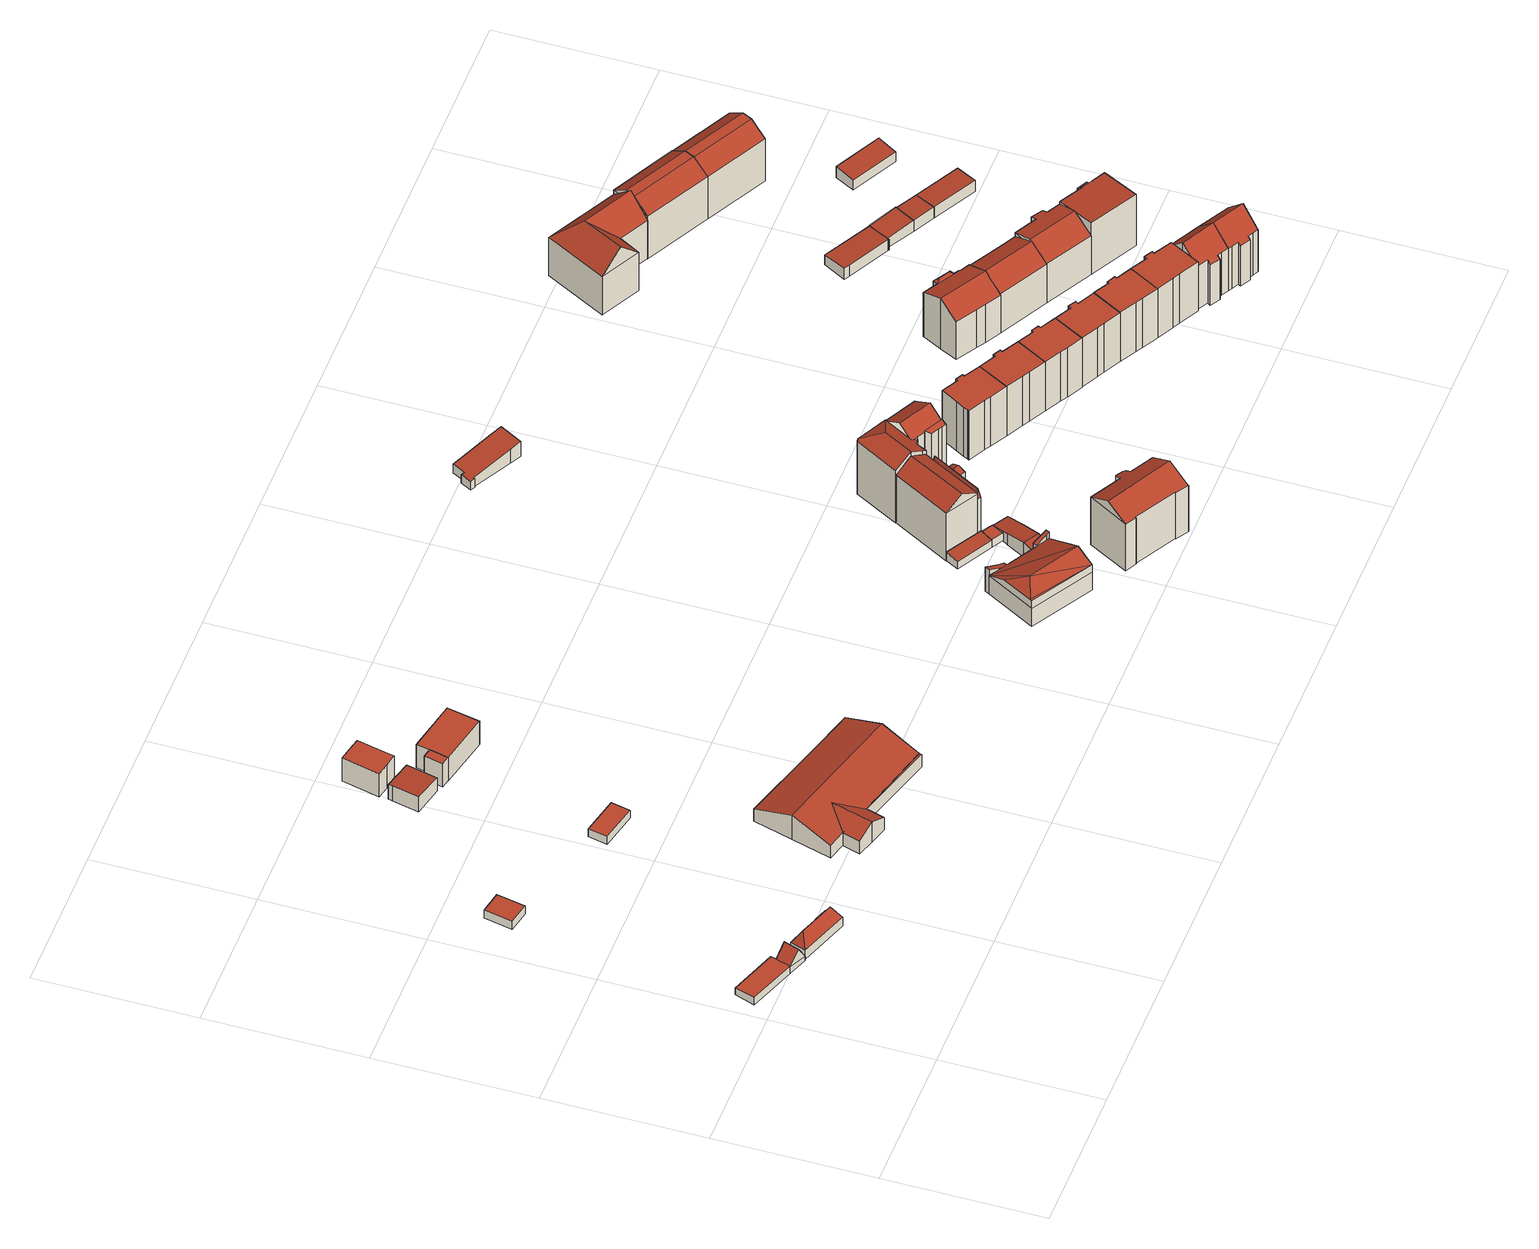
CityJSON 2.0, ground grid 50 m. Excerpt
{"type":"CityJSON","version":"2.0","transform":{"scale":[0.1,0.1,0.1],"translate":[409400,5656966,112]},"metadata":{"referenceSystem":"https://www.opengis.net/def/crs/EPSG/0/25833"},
"CityObjects":{
"building1":{"type":"Building","attributes":{"Gemeindeschluessel":14612000,"Geometrietyp2DReferenz":"3000","function":"31001_2000","roofType":"9999"},"children":["building1-1","building1-2"]},
"building1-1":{"type":"BuildingPart","attributes":{"Dachtyp_tdc":"tdcGableRoof","Dachneigung":59.76,"QualitaetDacherkennung":9,"Geometrietyp2DReferenz":"3000","measuredHeight":6.47,"roofType":"3100"},"parents":["building1"],"geometry":[{"type":"MultiSurface","lod":"2","boundaries":[[[0,1,2,3]],[[1,4,5,2]],[[6,0,3,7]],[[4,1,8]],[[0,6,9]],[[1,0,9,8]],[[6,4,8,9]],[[3,2,5,7]]],"semantics":{"surfaces":[{"type":"WallSurface"},{"type":"RoofSurface"},{"type":"GroundSurface"}],"values":[0,0,0,0,0,1,1,2]}}]},
"building1-2":{"type":"BuildingPart","attributes":{"Dachtyp_tdc":"tdcPolyFlatRoof","Dachneigung":2.98,"QualitaetDacherkennung":71,"Geometrietyp2DReferenz":"3000","measuredHeight":2.86,"roofType":"2100"},"parents":["building1"],"geometry":[{"type":"MultiSurface","lod":"2","boundaries":[[[10,11,12,13]],[[11,14,15,12]],[[14,6,7,15]],[[16,10,13,5,4]],[[16,6,14,11,10]],[[13,12,15,7,5]]],"semantics":{"surfaces":[{"type":"WallSurface"},{"type":"RoofSurface"},{"type":"GroundSurface"}],"values":[0,0,0,0,1,2]}}]},
"building2":{"type":"Building","attributes":{"Gemeindeschluessel":14612000,"Geometrietyp2DReferenz":"3000","function":"31001_2000","roofType":"9999"},"children":["building2-1","building2-2"]},
"building2-1":{"type":"BuildingPart","attributes":{"Dachtyp_tdc":"tdcFreeFormRoof","Dachneigung":60.16,"QualitaetDacherkennung":5,"Geometrietyp2DReferenz":"3000","measuredHeight":7.82,"roofType":"5000"},"parents":["building2"],"geometry":[{"type":"MultiSurface","lod":"2","boundaries":[[[17,18,19,20,21]],[[18,22,23,19]],[[22,24,25,23]],[[26,27,22,18]],[[26,18,17]],[[27,26,17,24]],[[27,24,22]],[[25,28,20,19,23]]],"semantics":{"surfaces":[{"type":"WallSurface"},{"type":"RoofSurface"},{"type":"GroundSurface"}],"values":[0,0,0,1,1,1,1,2]}}]},
"building2-2":{"type":"BuildingPart","attributes":{"Dachtyp_tdc":"tdcPolyFlatRoof","Dachneigung":21.59,"QualitaetDacherkennung":34,"Geometrietyp2DReferenz":"3000","measuredHeight":2.37,"roofType":"2100"},"parents":["building2"],"geometry":[{"type":"MultiSurface","lod":"2","boundaries":[[[29,30,31,28]],[[30,32,33,31]],[[32,21,20,33]],[[21,32,30,29]],[[28,31,33,20]]],"semantics":{"surfaces":[{"type":"WallSurface"},{"type":"RoofSurface"},{"type":"GroundSurface"}],"values":[0,0,0,1,2]}}]},
"building3":{"type":"Building","attributes":{"Dachtyp_tdc":"tdcPolyFlatRoof","Gemeindeschluessel":14612000,"Dachneigung":0,"QualitaetDacherkennung":89,"Geometrietyp2DReferenz":"3000","measuredHeight":3.02,"function":"31001_2000","roofType":"1000"},"geometry":[{"type":"Solid","lod":"2","boundaries":[[[[34,35,36,37]],[[35,38,39,36]],[[38,40,41,39]],[[40,34,37,41]],[[40,38,35,34]],[[37,36,39,41]]]],"semantics":{"surfaces":[{"type":"WallSurface"},{"type":"RoofSurface"},{"type":"GroundSurface"}],"values":[[0,0,0,0,1,2]]}}]},
"building4":{"type":"Building","attributes":{"Dachtyp_tdc":"tdcPolyFlatRoof","Gemeindeschluessel":14612000,"Dachneigung":0,"QualitaetDacherkennung":83,"Geometrietyp2DReferenz":"3000","measuredHeight":2.97,"function":"31001_2000","roofType":"1000"},"geometry":[{"type":"Solid","lod":"2","boundaries":[[[[42,43,44,45]],[[43,46,47,44]],[[46,48,49,47]],[[48,42,45,49]],[[48,46,43,42]],[[45,44,47,49]]]],"semantics":{"surfaces":[{"type":"WallSurface"},{"type":"RoofSurface"},{"type":"GroundSurface"}],"values":[[0,0,0,0,1,2]]}}]},
"building5":{"type":"Building","attributes":{"Dachtyp_tdc":"tdcPolyFlatRoof","Gemeindeschluessel":14612000,"Dachneigung":3.21,"QualitaetDacherkennung":75,"Geometrietyp2DReferenz":"3000","measuredHeight":5.74,"function":"31001_2000","roofType":"2100"},"geometry":[{"type":"Solid","lod":"2","boundaries":[[[[50,51,52,53]],[[51,54,55,52]],[[54,56,57,55]],[[56,58,59,57]],[[58,50,53,59]],[[58,56,54,51,50]],[[53,52,55,57,59]]]],"semantics":{"surfaces":[{"type":"WallSurface"},{"type":"RoofSurface"},{"type":"GroundSurface"}],"values":[[0,0,0,0,0,1,2]]}}]},
"building6":{"type":"Building","attributes":{"Gemeindeschluessel":14612000,"Dachneigung":70.34,"Dachorientierung":105.66,"MittlereTraufHoehe":119.98,"QualitaetDacherkennung":90,"ObjektHoehe":9.41,"BodenHoehe":114.01,"Geometrietyp2DReferenz":"3000","AbsoluteHoehe":123.41,"Dachflaeche":1209.9,"measuredHeight":9.41,"function":"31001_2000","roofType":"3100","storeysAboveGround":3},"children":["building6-1","building6-2"],"geometry":[{"type":"MultiSurface","lod":"2","boundaries":[[[60,61,62,63]],[[61,64,65,62]],[[64,66,67,65]],[[66,68,69,67]],[[68,70,71,69]],[[70,72,73,71]],[[72,74,75,73]],[[72,70,68,66,64]],[[64,61,60,76,74,72]],[[63,62,65,67,69,71,73,75,77]],[[74,76,77,75]],[[63,77,76,60]]],"semantics":{"surfaces":[{"type":"WallSurface"},{"type":"RoofSurface"},{"type":"GroundSurface"},{"type":"ClosureSurface","isClosure":"1","QuelleClosure":"LoD2WallSurface"}],"values":[0,0,0,0,0,0,0,1,1,2,3,3]}}]},
"building6-1":{"type":"BuildingPart","attributes":{"Dachneigung":90,"Dachorientierung":0,"MittlereTraufHoehe":118.84,"QualitaetDacherkennung":100,"BodenHoehe":114.01,"ObjektTeilHoehe":4.83,"Geometrietyp2DReferenz":"3000","AbsoluteHoehe":118.84,"Dachflaeche":14.72,"measuredHeight":4.83,"roofType":"1000","storeysAboveGround":2},"parents":["building6"],"geometry":[{"type":"MultiSurface","lod":"2","boundaries":[[[74,78,79,75]],[[78,80,81,79]],[[78,74,76,80]],[[81,77,75,79]],[[80,76,77,81]],[[76,74,75,77]]],"semantics":{"surfaces":[{"type":"WallSurface"},{"type":"RoofSurface"},{"type":"GroundSurface"},{"type":"ClosureSurface","isClosure":"1","QuelleClosure":"LoD2WallSurface"}],"values":[0,0,1,2,3,3]}}]},
"building6-2":{"type":"BuildingPart","attributes":{"Dachneigung":64.09,"Dachorientierung":-163.76,"MittlereTraufHoehe":119.32,"QualitaetDacherkennung":100,"BodenHoehe":114.01,"ObjektTeilHoehe":7.69,"Geometrietyp2DReferenz":"3000","AbsoluteHoehe":121.7,"Dachflaeche":180.73,"measuredHeight":7.69,"roofType":"5000","storeysAboveGround":3},"parents":["building6"],"geometry":[{"type":"MultiSurface","lod":"2","boundaries":[[[82,83,84,85]],[[83,86,87,84]],[[86,60,63,87]],[[80,82,85,81]],[[82,80,76,88,83]],[[88,76,60]],[[88,60,86,83]],[[85,84,87,63,77,81]],[[60,76,77,63]],[[76,80,81,77]]],"semantics":{"surfaces":[{"type":"WallSurface"},{"type":"RoofSurface"},{"type":"GroundSurface"},{"type":"ClosureSurface","isClosure":"1","QuelleClosure":"LoD2WallSurface"}],"values":[0,0,0,0,1,1,1,2,3,3]}}]},
"building7":{"type":"Building","attributes":{"Gemeindeschluessel":14612000,"Dachorientierung":0,"MittlereTraufHoehe":121.58,"ObjektHoehe":9,"BodenHoehe":112.58,"Geometrietyp2DReferenz":"3000","BezugspunktDach":"2000","AbsoluteHoehe":121.58,"Dachflaeche":101.03,"measuredHeight":9,"function":"31001_2000","storeysAboveGround":3},"geometry":[{"type":"MultiSurface","lod":"2","boundaries":[[[89,90,91,92,93,94,95]],[[95,94,96,97]],[[94,93,98,96]],[[93,92,99,98]],[[92,91,100,99]],[[91,90,101,100]],[[90,89,102,101]],[[89,95,97,102]],[[97,96,98,99,100,101,102]]],"semantics":{"surfaces":[{"type":"RoofSurface"},{"type":"WallSurface"},{"type":"GroundSurface"}],"values":[0,1,1,1,1,1,1,1,2]}}]},
"building8":{"type":"Building","attributes":{"Gemeindeschluessel":14612000,"Dachneigung":90,"Dachorientierung":0,"MittlereTraufHoehe":121.18,"QualitaetDacherkennung":69,"ObjektHoehe":9,"BodenHoehe":112.18,"Geometrietyp2DReferenz":"3000","AbsoluteHoehe":121.18,"Dachflaeche":18.02,"measuredHeight":9,"function":"31001_2000","roofType":"1000","storeysAboveGround":3},"geometry":[{"type":"MultiSurface","lod":"2","boundaries":[[[103,104,105,106]],[[104,107,108,105]],[[107,109,110,108]],[[109,103,106,110]],[[109,107,104,103]],[[106,105,108,110]]],"semantics":{"surfaces":[{"type":"WallSurface"},{"type":"RoofSurface"},{"type":"GroundSurface"}],"values":[0,0,0,0,1,2]}}]},
"building9":{"type":"Building","attributes":{"Gemeindeschluessel":14612000,"Dachneigung":90,"Dachorientierung":0,"MittlereTraufHoehe":121.03,"QualitaetDacherkennung":46,"ObjektHoehe":9,"BodenHoehe":112.03,"Geometrietyp2DReferenz":"3000","AbsoluteHoehe":121.03,"Dachflaeche":177.67,"measuredHeight":9,"function":"31001_2000","roofType":"1000","storeysAboveGround":3},"geometry":[{"type":"MultiSurface","lod":"2","boundaries":[[[111,112,113,114]],[[112,115,116,113]],[[115,117,118,116]],[[117,119,120,118]],[[119,111,114,120]],[[119,117,115,112,111]],[[114,113,116,118,120]]],"semantics":{"surfaces":[{"type":"WallSurface"},{"type":"RoofSurface"},{"type":"GroundSurface"}],"values":[0,0,0,0,0,1,2]}}]},
"building10":{"type":"Building","attributes":{"Gemeindeschluessel":14612000,"Geometrietyp2DReferenz":"3000","function":"31001_9998","roofType":"9999"},"children":["building10-1","building10-2","building10-3"]},
"building10-1":{"type":"BuildingPart","attributes":{"Dachtyp_tdc":"tdcGableAndHippedGRoof","Dachneigung":25.23,"QualitaetDacherkennung":88,"Geometrietyp2DReferenz":"3000","measuredHeight":12.62,"roofType":"9999"},"parents":["building10"],"geometry":[{"type":"MultiSurface","lod":"2","boundaries":[[[121,122,123]],[[124,125,122,121]],[[126,127,128,129]],[[130,131,127,126]],[[132,133,134,135,136,137,138]],[[129,139,133,132]],[[124,121,135,134,140]],[[121,123,136,135]],[[130,126,138,137]],[[126,129,132,138]],[[127,141,128]],[[142,141,143]],[[127,131,143]],[[141,127,143]],[[131,130,123,122,125,144,145]],[[131,145,143]],[[143,145,142]],[[129,128,141,142,145,139]]],"semantics":{"surfaces":[{"type":"WallSurface"},{"type":"GroundSurface"},{"type":"RoofSurface"}],"values":[0,0,0,0,1,0,0,0,0,0,2,2,2,2,2,2,2,0]}}]},
"building10-2":{"type":"BuildingPart","attributes":{"Dachtyp_tdc":"tdcPolyFlatRoof","Dachneigung":23.05,"QualitaetDacherkennung":51,"Geometrietyp2DReferenz":"3000","measuredHeight":9.19,"roofType":"2100"},"parents":["building10"],"geometry":[{"type":"MultiSurface","lod":"2","boundaries":[[[146,147,148,133,139,145]],[[147,149,150,148]],[[149,151,152,150]],[[151,140,134,152]],[[151,149,147,146,144,153,140]],[[134,133,148,150,152]]],"semantics":{"surfaces":[{"type":"WallSurface"},{"type":"RoofSurface"},{"type":"GroundSurface"}],"values":[0,0,0,0,1,2]}}]},
"building10-3":{"type":"BuildingPart","attributes":{"Dachtyp_tdc":"tdcPolyFlatRoof","Dachneigung":22.44,"QualitaetDacherkennung":63,"Geometrietyp2DReferenz":"3000","measuredHeight":9.3,"roofType":"2100"},"parents":["building10"],"geometry":[{"type":"MultiSurface","lod":"2","boundaries":[[[154,155,130,137,156]],[[157,158,159,136,123]],[[158,160,161,159]],[[160,154,156,161]],[[160,158,157,155,154]],[[156,137,136,159,161]]],"semantics":{"surfaces":[{"type":"WallSurface"},{"type":"RoofSurface"},{"type":"GroundSurface"}],"values":[0,0,0,0,1,2]}}]},
"building11":{"type":"Building","attributes":{"Dachtyp_tdc":"tdcPolyFlatRoof","Gemeindeschluessel":14612000,"Dachneigung":6.58,"QualitaetDacherkennung":58,"Geometrietyp2DReferenz":"3000","measuredHeight":3.23,"function":"31001_9998","roofType":"2100"},"geometry":[{"type":"Solid","lod":"2","boundaries":[[[[162,163,164,165]],[[163,166,167,164]],[[166,168,169,167]],[[168,170,171,169]],[[170,162,165,171]],[[170,168,166,163,162]],[[165,164,167,169,171]]]],"semantics":{"surfaces":[{"type":"WallSurface"},{"type":"RoofSurface"},{"type":"GroundSurface"}],"values":[[0,0,0,0,0,1,2]]}}]},
"building12":{"type":"Building","attributes":{"Dachtyp_tdc":"tdcGableRoof","Gemeindeschluessel":14612000,"Dachneigung":12.24,"QualitaetDacherkennung":36,"Geometrietyp2DReferenz":"3000","measuredHeight":5.66,"function":"31001_9998","roofType":"3100"},"geometry":[{"type":"Solid","lod":"2","boundaries":[[[[172,173,174,159]],[[173,175,176,174]],[[175,177,178,176]],[[177,179,180,178]],[[179,181,182,180]],[[181,183,184,182]],[[183,185,186,184]],[[185,187,188,186]],[[187,189,190,188]],[[189,191,156,190]],[[191,192,161,156]],[[192,172,159,161]],[[189,187,185,183,181,179,177]],[[177,175,173,172,192,191,189]],[[159,174,176,178,180,182,184,186,188,190,156,161]]]],"semantics":{"surfaces":[{"type":"WallSurface"},{"type":"RoofSurface"},{"type":"GroundSurface"}],"values":[[0,0,0,0,0,0,0,0,0,0,0,0,1,1,2]]}}]},
"building13":{"type":"Building","attributes":{"Dachtyp_tdc":"tdcPolyFlatRoof","Gemeindeschluessel":14612000,"Dachneigung":0,"QualitaetDacherkennung":76,"Geometrietyp2DReferenz":"3000","measuredHeight":2.95,"function":"31001_9998","roofType":"1000"},"geometry":[{"type":"Solid","lod":"2","boundaries":[[[[193,194,169,171]],[[194,195,196,169]],[[195,197,198,196]],[[197,199,200,198]],[[199,201,202,200]],[[201,193,171,202]],[[201,199,197,195,194,193]],[[171,169,196,198,200,202]]]],"semantics":{"surfaces":[{"type":"WallSurface"},{"type":"RoofSurface"},{"type":"GroundSurface"}],"values":[[0,0,0,0,0,0,1,2]]}}]},
"building14":{"type":"Building","attributes":{"Dachtyp_tdc":"tdcFreeFormRoof","Gemeindeschluessel":14612000,"Dachneigung":27.64,"QualitaetDacherkennung":77,"Geometrietyp2DReferenz":"3000","measuredHeight":22.13,"function":"31001_9998","roofType":"5000"},"geometry":[{"type":"Solid","lod":"2","boundaries":[[[[203,204,205,206]],[[204,207,208,205]],[[207,209,210,208]],[[209,211,212,210]],[[211,213,214,212]],[[213,215,216,214]],[[215,217,218,216]],[[217,219,220,218]],[[219,221,222,220]],[[221,223,224,222]],[[223,225,226,224]],[[225,227,228,226]],[[227,229,230,228]],[[229,231,232,230]],[[231,233,234,232]],[[233,235,236,234]],[[235,203,206,236]],[[203,235,233,231,229,227,225,237,238,209,207,204]],[[213,211,238,237,223,221,219,217,215]],[[225,223,237]],[[211,209,238]],[[206,205,208,210,212,214,216,218,220,222,224,226,228,230,232,234,236]]]],"semantics":{"surfaces":[{"type":"WallSurface"},{"type":"RoofSurface"},{"type":"GroundSurface"}],"values":[[0,0,0,0,0,0,0,0,0,0,0,0,0,0,0,0,0,1,1,0,0,2]]}}]},
"building15":{"type":"Building","attributes":{"Gemeindeschluessel":14612000,"Geometrietyp2DReferenz":"3000","function":"31001_9998","roofType":"9999"},"children":["building15-1","building15-2","building15-3"]},
"building15-1":{"type":"BuildingPart","attributes":{"Dachtyp_tdc":"tdcGableRoof","Dachneigung":33.42,"QualitaetDacherkennung":73,"Geometrietyp2DReferenz":"3000","measuredHeight":22.32,"roofType":"3100"},"parents":["building15"],"geometry":[{"type":"MultiSurface","lod":"2","boundaries":[[[239,240,241,242]],[[240,243,244,241]],[[243,245,246,247,244]],[[248,249,250,251,252]],[[249,239,242,250]],[[249,253,254,239]],[[255,256,257,254,253,258]],[[245,255,258,248]],[[248,258,253,249]],[[240,257,256,243]],[[239,254,257,240]],[[243,256,255,245]],[[242,241,244,247,251,250]]],"semantics":{"surfaces":[{"type":"WallSurface"},{"type":"RoofSurface"},{"type":"GroundSurface"}],"values":[0,0,0,0,0,1,1,0,0,0,0,0,2]}}]},
"building15-2":{"type":"BuildingPart","attributes":{"Dachtyp_tdc":"tdcFreeFormRoof","Dachneigung":80.19,"QualitaetDacherkennung":39,"Geometrietyp2DReferenz":"3000","measuredHeight":20.21,"roofType":"5000"},"parents":["building15"],"geometry":[{"type":"MultiSurface","lod":"2","boundaries":[[[259,260,261,262]],[[260,263,264,261]],[[263,265,266,264]],[[267,268,269,270]],[[268,271,272,269]],[[271,273,274,272]],[[273,252,251,274]],[[246,275,276,247]],[[275,259,262,276]],[[252,273,277]],[[273,271,268,267,278,279,265,263,260,259,275,280,277]],[[275,246,280]],[[246,252,277,280]],[[262,261,264,266,281,270,269,272,274,251,247,276]]],"semantics":{"surfaces":[{"type":"WallSurface"},{"type":"RoofSurface"},{"type":"GroundSurface"}],"values":[0,0,0,0,0,0,0,0,0,1,1,1,1,2]}}]},
"building15-3":{"type":"BuildingPart","attributes":{"Dachtyp_tdc":"tdcGableRoof","Dachneigung":14.08,"QualitaetDacherkennung":47,"Geometrietyp2DReferenz":"3000","measuredHeight":19.8,"roofType":"3100"},"parents":["building15"],"geometry":[{"type":"MultiSurface","lod":"2","boundaries":[[[282,283,284,266,265]],[[283,285,286,284]],[[285,287,288,286]],[[287,289,290,288]],[[289,291,267,270,290]],[[285,283,282,292]],[[292,291,289,287,285]],[[270,281,266,284,286,288,290]]],"semantics":{"surfaces":[{"type":"WallSurface"},{"type":"RoofSurface"},{"type":"GroundSurface"}],"values":[0,0,0,0,0,1,1,2]}}]},
"building16":{"type":"Building","attributes":{"Gemeindeschluessel":14612000,"Geometrietyp2DReferenz":"3000","function":"31001_9998","roofType":"9999"},"children":["building16-1","building16-2","building16-3"]},
"building16-1":{"type":"BuildingPart","attributes":{"Dachtyp_tdc":"tdcFreeFormRoof","Dachneigung":30.39,"QualitaetDacherkennung":58,"Geometrietyp2DReferenz":"3000","measuredHeight":23.84,"roofType":"5000"},"parents":["building16"],"geometry":[{"type":"MultiSurface","lod":"2","boundaries":[[[293,294,295,296]],[[294,297,298,295]],[[297,299,300,298]],[[299,301,302,300]],[[301,303,304,302]],[[303,305,306,304]],[[305,307,308,306]],[[307,309,310,308]],[[309,311,310]],[[312,293,296,313]],[[309,307,305,314]],[[305,303,301,299,314]],[[299,297,294,293,312,315,316,317,318,319,309,314]],[[296,295,298,300,302,304,306,308,310,320,321,313]]],"semantics":{"surfaces":[{"type":"WallSurface"},{"type":"RoofSurface"},{"type":"GroundSurface"}],"values":[0,0,0,0,0,0,0,0,0,0,1,1,1,2]}}]},
"building16-2":{"type":"BuildingPart","attributes":{"Dachtyp_tdc":"tdcGableRoof","Dachneigung":30.62,"QualitaetDacherkennung":62,"Geometrietyp2DReferenz":"3000","measuredHeight":23.89,"roofType":"3100"},"parents":["building16"],"geometry":[{"type":"MultiSurface","lod":"2","boundaries":[[[322,323,312,313,324]],[[311,325,326,310]],[[325,327,328,326]],[[327,329,330,328]],[[329,331,332,330]],[[333,322,324,334]],[[329,327,325,311,319,335]],[[335,317,336,315,323,322,333,331,329]],[[324,313,321,320,310,326,328,330,332,334]]],"semantics":{"surfaces":[{"type":"WallSurface"},{"type":"RoofSurface"},{"type":"GroundSurface"}],"values":[0,0,0,0,0,0,1,1,2]}}]},
"building16-3":{"type":"BuildingPart","attributes":{"Dachtyp_tdc":"tdcPolyFlatRoof","Dachneigung":34.02,"QualitaetDacherkennung":30,"Geometrietyp2DReferenz":"3000","measuredHeight":21.05,"roofType":"2100"},"parents":["building16"],"geometry":[{"type":"MultiSurface","lod":"2","boundaries":[[[337,338,339,340]],[[338,341,342,339]],[[341,343,344,342]],[[343,345,333,334,344]],[[346,337,340,332,331]],[[346,345,343,341,338,337]],[[340,339,342,344,334,332]]],"semantics":{"surfaces":[{"type":"WallSurface"},{"type":"RoofSurface"},{"type":"GroundSurface"}],"values":[0,0,0,0,0,1,2]}}]},
"building17":{"type":"Building","attributes":{"Dachtyp_tdc":"tdcPolyFlatRoof","Gemeindeschluessel":14612000,"Dachneigung":7.69,"QualitaetDacherkennung":71,"Geometrietyp2DReferenz":"3000","measuredHeight":5.89,"function":"31001_2000","roofType":"2100"},"geometry":[{"type":"Solid","lod":"2","boundaries":[[[[347,348,349,350]],[[348,351,352,349]],[[351,353,354,352]],[[353,355,356,354]],[[355,357,358,356]],[[357,359,360,358]],[[359,361,362,360]],[[361,363,364,362]],[[363,365,366,364]],[[365,347,350,366]],[[365,363,361,359,357,355,353,351,348,347]],[[350,349,352,354,356,358,360,362,364,366]]]],"semantics":{"surfaces":[{"type":"WallSurface"},{"type":"RoofSurface"},{"type":"GroundSurface"}],"values":[[0,0,0,0,0,0,0,0,0,0,1,2]]}}]},
"building18":{"type":"Building","attributes":{"Dachtyp_tdc":"tdcPolyFlatRoof","Gemeindeschluessel":14612000,"Dachneigung":0,"QualitaetDacherkennung":69,"Geometrietyp2DReferenz":"3000","measuredHeight":19.14,"function":"31001_9998","roofType":"1000"},"geometry":[{"type":"Solid","lod":"2","boundaries":[[[[367,368,369,370]],[[368,371,372,369]],[[371,373,374,372]],[[373,375,376,374]],[[375,377,378,376]],[[377,379,380,378]],[[379,381,382,380]],[[381,383,384,382]],[[383,385,386,384]],[[385,387,388,386]],[[387,389,390,388]],[[389,391,392,390]],[[391,393,394,392]],[[393,367,370,394]],[[393,391,389,387,385,383,381,379,377,375,373,371,368,367]],[[370,369,372,374,376,378,380,382,384,386,388,390,392,394]]]],"semantics":{"surfaces":[{"type":"WallSurface"},{"type":"RoofSurface"},{"type":"GroundSurface"}],"values":[[0,0,0,0,0,0,0,0,0,0,0,0,0,0,1,2]]}}]},
"building19":{"type":"Building","attributes":{"Dachtyp_tdc":"tdcPolyFlatRoof","Gemeindeschluessel":14612000,"Dachneigung":0,"QualitaetDacherkennung":73,"Geometrietyp2DReferenz":"3000","measuredHeight":19.12,"function":"31001_9998","roofType":"1000"},"geometry":[{"type":"Solid","lod":"2","boundaries":[[[[395,396,397,398]],[[396,399,400,397]],[[399,381,382,400]],[[381,379,380,382]],[[379,401,402,380]],[[401,403,404,402]],[[403,405,406,404]],[[405,407,408,406]],[[407,409,410,408]],[[409,395,398,410]],[[409,407,405,403,401,379,381,399,396,395]],[[398,397,400,382,380,402,404,406,408,410]]]],"semantics":{"surfaces":[{"type":"WallSurface"},{"type":"RoofSurface"},{"type":"GroundSurface"}],"values":[[0,0,0,0,0,0,0,0,0,0,1,2]]}}]},
"building20":{"type":"Building","attributes":{"Dachtyp_tdc":"tdcPolyFlatRoof","Gemeindeschluessel":14612000,"Dachneigung":0,"QualitaetDacherkennung":65,"Geometrietyp2DReferenz":"3000","measuredHeight":19.13,"function":"31001_9998","roofType":"1000"},"geometry":[{"type":"Solid","lod":"2","boundaries":[[[[395,409,410,398]],[[409,411,412,410]],[[411,413,414,412]],[[413,415,416,414]],[[415,417,418,416]],[[417,419,420,418]],[[419,421,422,420]],[[421,423,424,422]],[[423,425,426,424]],[[425,395,398,426]],[[425,423,421,419,417,415,413,411,409,395]],[[398,410,412,414,416,418,420,422,424,426]]]],"semantics":{"surfaces":[{"type":"WallSurface"},{"type":"RoofSurface"},{"type":"GroundSurface"}],"values":[[0,0,0,0,0,0,0,0,0,0,1,2]]}}]},
"building21":{"type":"Building","attributes":{"Dachtyp_tdc":"tdcPolyFlatRoof","Gemeindeschluessel":14612000,"Dachneigung":0,"QualitaetDacherkennung":78,"Geometrietyp2DReferenz":"3000","measuredHeight":19.05,"function":"31001_9998","roofType":"1000"},"geometry":[{"type":"Solid","lod":"2","boundaries":[[[[427,428,429,430]],[[428,431,432,429]],[[431,433,434,432]],[[433,435,436,434]],[[435,421,437,436]],[[421,419,438,437]],[[419,439,440,438]],[[439,441,442,440]],[[441,443,444,442]],[[443,427,430,444]],[[443,441,439,419,421,435,433,431,428,427]],[[430,429,432,434,436,437,438,440,442,444]]]],"semantics":{"surfaces":[{"type":"WallSurface"},{"type":"RoofSurface"},{"type":"GroundSurface"}],"values":[[0,0,0,0,0,0,0,0,0,0,1,2]]}}]},
"building22":{"type":"Building","attributes":{"Dachtyp_tdc":"tdcPolyFlatRoof","Gemeindeschluessel":14612000,"Dachneigung":0,"QualitaetDacherkennung":87,"Geometrietyp2DReferenz":"3000","measuredHeight":19.1,"function":"31001_9998","roofType":"1000"},"geometry":[{"type":"Solid","lod":"2","boundaries":[[[[445,446,447,448]],[[446,449,450,447]],[[449,451,452,450]],[[451,453,432,452]],[[453,454,429,432]],[[454,455,456,429]],[[455,457,458,456]],[[457,459,460,458]],[[459,461,462,460]],[[461,445,448,462]],[[461,459,457,455,454,453,451,449,446,445]],[[448,447,450,452,432,429,456,458,460,462]]]],"semantics":{"surfaces":[{"type":"WallSurface"},{"type":"RoofSurface"},{"type":"GroundSurface"}],"values":[[0,0,0,0,0,0,0,0,0,0,1,2]]}}]},
"building23":{"type":"Building","attributes":{"Gemeindeschluessel":14612000,"Geometrietyp2DReferenz":"3000","function":"31001_9998","roofType":"9999"},"children":["building23-1","building23-2"]},
"building23-1":{"type":"BuildingPart","attributes":{"Dachtyp_tdc":"tdcGableRoof","Dachneigung":38.85,"QualitaetDacherkennung":68,"Geometrietyp2DReferenz":"3000","measuredHeight":19.63,"roofType":"3100"},"parents":["building23"],"geometry":[{"type":"MultiSurface","lod":"2","boundaries":[[[463,464,465,466]],[[464,467,468,465]],[[467,469,470,468]],[[469,471,472,470]],[[471,473,474,472]],[[473,475,476,474]],[[475,477,478,479,476]],[[480,463,466,481,482]],[[475,473,471,469,467,464]],[[464,463,480,477,475]],[[466,465,468,470,472,474,476,479,481]]],"semantics":{"surfaces":[{"type":"WallSurface"},{"type":"RoofSurface"},{"type":"GroundSurface"}],"values":[0,0,0,0,0,0,0,0,1,1,2]}}]},
"building23-2":{"type":"BuildingPart","attributes":{"Dachtyp_tdc":"tdcFreeFormRoof","Dachneigung":41.96,"QualitaetDacherkennung":22,"Geometrietyp2DReferenz":"3000","measuredHeight":17.98,"roofType":"5000"},"parents":["building23"],"geometry":[{"type":"MultiSurface","lod":"2","boundaries":[[[478,483,484,479]],[[483,485,486,484]],[[485,487,488,486]],[[487,489,490,488]],[[489,491,492,490]],[[491,493,494,492]],[[493,482,481,494]],[[495,496,491,489]],[[497,495,489,487]],[[498,497,487,485]],[[485,483,499,498]],[[499,483,478]],[[500,496,495,497,498,499,478,482]],[[500,482,493]],[[496,500,493,491]],[[481,479,484,486,488,490,492,494]]],"semantics":{"surfaces":[{"type":"WallSurface"},{"type":"RoofSurface"},{"type":"GroundSurface"}],"values":[0,0,0,0,0,0,0,1,1,1,1,1,1,1,1,2]}}]},
"building24":{"type":"Building","attributes":{"Dachtyp_tdc":"tdcPolyFlatRoof","Gemeindeschluessel":14612000,"Dachneigung":0,"QualitaetDacherkennung":84,"Geometrietyp2DReferenz":"3000","measuredHeight":19.04,"function":"31001_9998","roofType":"1000"},"geometry":[{"type":"Solid","lod":"2","boundaries":[[[[446,445,448,447]],[[445,501,502,448]],[[501,503,504,502]],[[503,505,506,504]],[[505,507,508,506]],[[507,509,510,508]],[[509,511,512,510]],[[511,513,514,512]],[[511,509,507,505,503,501,445,446,515,516,513]],[[514,517,518,447,448,502,504,506,508,510,512]],[[513,516,517,514]],[[516,515,518,517]],[[515,446,447,518]]]],"semantics":{"surfaces":[{"type":"WallSurface"},{"type":"RoofSurface"},{"type":"GroundSurface"}],"values":[[0,0,0,0,0,0,0,0,1,2,0,0,0]]}}]},
"building25":{"type":"Building","attributes":{"Dachtyp_tdc":"tdcFreeFormRoof","Gemeindeschluessel":14612000,"Dachneigung":35.73,"QualitaetDacherkennung":67,"Geometrietyp2DReferenz":"3000","measuredHeight":19.6,"function":"31001_9998","roofType":"5000"},"geometry":[{"type":"Solid","lod":"2","boundaries":[[[[519,520,521,522]],[[520,523,524,521]],[[523,525,526,524]],[[525,527,528,526]],[[527,529,530,528]],[[529,531,532,530]],[[531,533,534,532]],[[533,535,536,534]],[[535,537,538,536]],[[537,539,540,538]],[[539,519,522,540]],[[539,541,542,519]],[[541,537,535,533,531,529,527,525,523,520,542]],[[520,519,542]],[[539,537,541]],[[522,521,524,526,528,530,532,534,536,538,540]]]],"semantics":{"surfaces":[{"type":"WallSurface"},{"type":"RoofSurface"},{"type":"GroundSurface"}],"values":[[0,0,0,0,0,0,0,0,0,0,0,1,1,0,0,2]]}}]},
"building26":{"type":"Building","attributes":{"Dachtyp_tdc":"tdcGableRoof","Gemeindeschluessel":14612000,"Dachneigung":42.54,"QualitaetDacherkennung":74,"Geometrietyp2DReferenz":"3000","measuredHeight":22.11,"function":"31001_9998","roofType":"3100"},"geometry":[{"type":"Solid","lod":"2","boundaries":[[[[543,544,545,546]],[[544,547,548,545]],[[547,549,550,548]],[[549,551,512,550]],[[551,552,553,512]],[[552,554,510,553]],[[554,555,556,510]],[[555,557,558,556]],[[557,559,560,558]],[[559,561,562,560]],[[561,563,564,562]],[[563,543,546,564]],[[559,557,555,554,552]],[[552,551,549,547,544,543,563,561,559]],[[546,545,548,550,512,553,510,556,558,560,562,564]]]],"semantics":{"surfaces":[{"type":"WallSurface"},{"type":"RoofSurface"},{"type":"GroundSurface"}],"values":[[0,0,0,0,0,0,0,0,0,0,0,0,1,1,2]]}}]},
"building27":{"type":"Building","attributes":{"Dachtyp_tdc":"tdcFreeFormRoof","Gemeindeschluessel":14612000,"Dachneigung":43.58,"QualitaetDacherkennung":14,"Geometrietyp2DReferenz":"3000","measuredHeight":21.62,"function":"31001_9998","roofType":"5000"},"geometry":[{"type":"Solid","lod":"2","boundaries":[[[[565,566,567,568]],[[566,569,570,567]],[[569,571,572,570]],[[571,573,574,572]],[[573,575,576,574]],[[575,565,568,576]],[[577,578,575,573]],[[579,577,573,571]],[[579,571,569]],[[577,579,569,566]],[[578,577,566,565]],[[578,565,575]],[[568,567,570,572,574,576]]]],"semantics":{"surfaces":[{"type":"WallSurface"},{"type":"RoofSurface"},{"type":"GroundSurface"}],"values":[[0,0,0,0,0,0,1,1,0,1,1,0,2]]}}]},
"building28":{"type":"Building","attributes":{"Dachtyp_tdc":"tdcFreeFormRoof","Gemeindeschluessel":14612000,"Dachneigung":34.27,"QualitaetDacherkennung":38,"Geometrietyp2DReferenz":"3000","measuredHeight":19.83,"function":"31001_9998","roofType":"5000"},"geometry":[{"type":"Solid","lod":"2","boundaries":[[[[580,581,582,583]],[[581,584,585,582]],[[584,586,587,585]],[[586,588,589,587]],[[588,590,591,589]],[[590,592,593,591]],[[592,594,595,593]],[[594,580,583,595]],[[594,596,597,580]],[[596,592,590,588,586,584,581,597]],[[581,580,597]],[[594,592,596]],[[583,582,585,587,589,591,593,595]]]],"semantics":{"surfaces":[{"type":"WallSurface"},{"type":"RoofSurface"},{"type":"GroundSurface"}],"values":[[0,0,0,0,0,0,0,0,1,1,0,0,2]]}}]},
"building29":{"type":"Building","attributes":{"Dachtyp_tdc":"tdcGableRoof","Gemeindeschluessel":14612000,"Dachneigung":43.23,"QualitaetDacherkennung":72,"Geometrietyp2DReferenz":"3000","measuredHeight":22.13,"function":"31001_9998","roofType":"3100"},"geometry":[{"type":"Solid","lod":"2","boundaries":[[[[598,599,600,601]],[[599,602,603,600]],[[602,604,605,603]],[[604,606,607,605]],[[606,608,609,607]],[[608,610,611,609]],[[610,612,562,611]],[[612,559,560,562]],[[559,557,558,560]],[[557,613,614,558]],[[613,615,616,614]],[[615,617,618,616]],[[617,619,620,618]],[[619,598,601,620]],[[615,613,557,559]],[[559,612,610,608,606,604,602,599,598,619,617,615]],[[601,600,603,605,607,609,611,562,560,558,614,616,618,620]]]],"semantics":{"surfaces":[{"type":"WallSurface"},{"type":"RoofSurface"},{"type":"GroundSurface"}],"values":[[0,0,0,0,0,0,0,0,0,0,0,0,0,0,1,1,2]]}}]},
"building30":{"type":"Building","attributes":{"Dachtyp_tdc":"tdcPolyFlatRoof","Gemeindeschluessel":14612000,"Dachneigung":2.79,"QualitaetDacherkennung":85,"Geometrietyp2DReferenz":"3000","measuredHeight":4.2,"function":"31001_9998","roofType":"2100"},"geometry":[{"type":"Solid","lod":"2","boundaries":[[[[621,622,623,624]],[[622,625,626,623]],[[625,627,628,626]],[[627,629,630,628]],[[629,631,632,630]],[[631,633,634,632]],[[633,621,624,634]],[[633,631,629,627,625,622,621]],[[624,623,626,628,630,632,634]]]],"semantics":{"surfaces":[{"type":"WallSurface"},{"type":"RoofSurface"},{"type":"GroundSurface"}],"values":[[0,0,0,0,0,0,0,1,2]]}}]},
"building31":{"type":"Building","attributes":{"Gemeindeschluessel":14612000,"Geometrietyp2DReferenz":"3000","function":"31001_9998","roofType":"9999"},"children":["building31-1","building31-2"]},
"building31-1":{"type":"BuildingPart","attributes":{"Dachtyp_tdc":"tdcFreeFormRoof","Dachneigung":39.69,"QualitaetDacherkennung":10,"Geometrietyp2DReferenz":"3000","measuredHeight":18.02,"roofType":"5000"},"parents":["building31"],"geometry":[{"type":"MultiSurface","lod":"2","boundaries":[[[635,636,637,638]],[[636,639,640,637]],[[639,641,642,640]],[[643,641,639]],[[644,643,639,636]],[[644,636,635]],[[643,644,635,641]],[[638,637,640,642]]],"semantics":{"surfaces":[{"type":"WallSurface"},{"type":"RoofSurface"},{"type":"GroundSurface"}],"values":[0,0,0,1,1,0,1,2]}}]},
"building31-2":{"type":"BuildingPart","attributes":{"Dachtyp_tdc":"tdcPolyFlatRoof","Dachneigung":3.63,"QualitaetDacherkennung":49,"Geometrietyp2DReferenz":"3000","measuredHeight":19.92,"roofType":"2100"},"parents":["building31"],"geometry":[{"type":"MultiSurface","lod":"2","boundaries":[[[645,642,641]],[[645,646,647,642]],[[646,648,649,647]],[[648,650,651,649]],[[650,652,653,651]],[[652,654,655,653]],[[654,656,657,655]],[[656,658,635,638,657]],[[658,656,654,652,650,648,646,645]],[[642,647,649,651,653,655,657,638]]],"semantics":{"surfaces":[{"type":"WallSurface"},{"type":"RoofSurface"},{"type":"GroundSurface"}],"values":[0,0,0,0,0,0,0,0,1,2]}}]},
"building32":{"type":"Building","attributes":{"Dachtyp_tdc":"tdcPolyFlatRoof","Gemeindeschluessel":14612000,"Dachneigung":3.23,"QualitaetDacherkennung":69,"Geometrietyp2DReferenz":"3000","measuredHeight":4.22,"function":"31001_9998","roofType":"2100"},"geometry":[{"type":"Solid","lod":"2","boundaries":[[[[659,660,661,662]],[[660,663,664,661]],[[663,665,666,664]],[[665,659,662,666]],[[665,663,660,659]],[[662,661,664,666]]]],"semantics":{"surfaces":[{"type":"WallSurface"},{"type":"RoofSurface"},{"type":"GroundSurface"}],"values":[[0,0,0,0,1,2]]}}]},
"building33":{"type":"Building","attributes":{"Dachtyp_tdc":"tdcCutGableRoof","Gemeindeschluessel":14612000,"Dachneigung":33.79,"QualitaetDacherkennung":65,"Geometrietyp2DReferenz":"3000","measuredHeight":20.13,"function":"31001_9998","roofType":"9999"},"geometry":[{"type":"Solid","lod":"2","boundaries":[[[[667,668,669,670]],[[668,671,672,669]],[[671,673,674,672]],[[673,667,670,674]],[[668,667,675,676]],[[671,668,676,677]],[[673,671,677,678]],[[667,673,678,675]],[[677,676,675,678]],[[670,669,672,674]]]],"semantics":{"surfaces":[{"type":"WallSurface"},{"type":"RoofSurface"},{"type":"GroundSurface"}],"values":[[0,0,0,0,1,0,1,0,1,2]]}}]},
"building34":{"type":"Building","attributes":{"Gemeindeschluessel":14612000,"Dachtyp_tdc":"tdcPolyFlatRoof","Dachneigung":2.85,"QualitaetDacherkennung":82,"Geometrietyp2DReferenz":"3000","measuredHeight":4.29,"function":"31001_9998","roofType":"2100"},"geometry":[{"type":"Solid","lod":"2","boundaries":[[[[679,680,681,682]],[[680,683,662,681]],[[683,684,666,662]],[[684,679,682,666]],[[684,683,680,679]],[[682,681,662,666]]]],"semantics":{"surfaces":[{"type":"WallSurface"},{"type":"RoofSurface"},{"type":"GroundSurface"}],"values":[[0,0,0,0,1,2]]}}]},
"building35":{"type":"Building","attributes":{"Dachtyp_tdc":"tdcPolyFlatRoof","Gemeindeschluessel":14612000,"Dachneigung":2.85,"QualitaetDacherkennung":84,"Geometrietyp2DReferenz":"3000","measuredHeight":4.3,"function":"31001_9998","roofType":"2100"},"geometry":[{"type":"Solid","lod":"2","boundaries":[[[[685,686,687,688]],[[686,680,681,687]],[[680,679,682,681]],[[679,685,688,682]],[[679,680,686,685]],[[688,687,681,682]]]],"semantics":{"surfaces":[{"type":"WallSurface"},{"type":"RoofSurface"},{"type":"GroundSurface"}],"values":[[0,0,0,0,1,2]]}}]},
"building36":{"type":"Building","attributes":{"Dachtyp_tdc":"tdcCutGableRoof","Gemeindeschluessel":14612000,"Dachneigung":34.48,"QualitaetDacherkennung":64,"Geometrietyp2DReferenz":"3000","measuredHeight":20.14,"function":"31001_9998","roofType":"9999"},"geometry":[{"type":"Solid","lod":"2","boundaries":[[[[689,690,691,674]],[[690,692,693,691]],[[692,667,670,693]],[[667,689,674,670]],[[690,689,694,695]],[[692,690,695,696]],[[667,692,696,697]],[[689,667,697,694]],[[696,695,694,697]],[[674,691,693,670]]]],"semantics":{"surfaces":[{"type":"WallSurface"},{"type":"RoofSurface"},{"type":"GroundSurface"}],"values":[[0,0,0,0,1,0,1,0,1,2]]}}]},
"building37":{"type":"Building","attributes":{"Dachtyp_tdc":"tdcPolyFlatRoof","Gemeindeschluessel":14612000,"Dachneigung":4.97,"QualitaetDacherkennung":73,"Geometrietyp2DReferenz":"3000","measuredHeight":4.29,"function":"31001_9998","roofType":"2100"},"geometry":[{"type":"Solid","lod":"2","boundaries":[[[[698,699,700,701]],[[699,702,703,700]],[[702,704,705,703]],[[704,698,701,705]],[[704,702,699,698]],[[701,700,703,705]]]],"semantics":{"surfaces":[{"type":"WallSurface"},{"type":"RoofSurface"},{"type":"GroundSurface"}],"values":[[0,0,0,0,1,2]]}}]}
},
"vertices":[
[235,510,60],[218,462,60],[218,462,43],[235,510,43],[156,485,69],[156,485,43],[174,532,69],[174,532,43],[192,472,107],[209,520,107],
[5,539,71],[28,603,68],[28,603,43],[5,539,43],[179,549,68],[179,549,43],[156,485,71],
[396,453,82],[378,405,82],[378,405,48],[396,453,48],[396,453,67],[218,462,82],[218,462,48],[235,510,82],[235,510,48],[363,437,126],[250,478,126],[352,468,48],
[352,468,67],[356,479,71],[356,479,48],[399,463,71],[399,463,48],
[177,1355,60],[159,1266,60],[159,1266,29],[177,1355,29],[88,1280,60],[88,1280,29],[106,1369,60],[106,1369,29],
[634,1173,53],[621,1113,53],[621,1113,23],[634,1173,23],[501,1140,53],[501,1140,23],[514,1200,53],[514,1200,23],
[468,1683,68],[486,1767,68],[486,1767,11],[468,1683,11],[489,1780,68],[489,1780,11],[584,1758,63],[584,1758,11],[562,1661,63],[562,1661,11],
[710,517,68],[651,533,68],[651,533,20],[710,517,20],[687,658,114],[687,658,20],[723,783,68],[723,783,20],[983,707,68],[983,707,20],[1150,659,68],[1150,659,20],[1115,538,114],[1115,538,20],[1081,417,68],[1081,417,20],[823,487,68],[823,487,20],
[1078,409,68],[1078,409,20],[823,484,68],[823,484,20],
[806,428,68],[750,444,97],[750,444,20],[806,428,20],[693,461,68],[693,461,20],[789,579,97],
[574,1791,96],[579,1812,96],[601,1909,96],[558,1919,96],[520,1927,96],[493,1809,96],[532,1800,96],[493,1809,6],[532,1800,6],[520,1927,6],[558,1919,6],[601,1909,6],[579,1812,6],[574,1791,6],
[592,1655,92],[605,1714,92],[605,1714,2],[592,1655,2],[634,1707,92],[634,1707,2],[621,1649,92],[621,1649,2],
[634,1707,90],[643,1750,90],[643,1750,0],[634,1707,0],[810,1716,90],[810,1716,0],[788,1613,90],[788,1613,0],[621,1649,90],[621,1649,0],
[1926,378,89],[1926,378,90],[1949,365,89],[1856,417,89],[1856,417,90],[1901,185,89],[1901,185,117],[1709,299,118],[1709,299,89],[1991,342,89],[1931,237,146],[1709,299,20],[1794,452,20],[1856,417,20],[1926,378,20],[1949,365,20],[1991,342,20],[1901,185,20],[1794,452,89],[1856,417,82],[1712,304,120],[1764,398,119],[1774,327,146],[1838,427,90],[1794,452,91],
[1794,452,112],[1802,467,112],[1802,467,20],[1846,442,90],[1846,442,20],[1865,432,81],[1865,432,20],[1841,426,89],
[1997,353,113],[1991,342,113],[1997,353,20],[1949,365,93],[1954,375,93],[1954,375,20],[1955,377,93],[1955,377,20],
[1858,567,50],[1880,608,55],[1880,608,22],[1858,567,22],[1990,544,55],[1990,544,22],[1992,543,55],[1992,543,22],[1970,504,50],[1970,504,22],
[1954,375,69],[1948,378,69],[1948,378,20],[1948,379,69],[1948,379,20],[1964,408,76],[1964,408,20],[1996,466,62],[1996,466,20],[2006,483,58],[2006,483,20],[2028,522,48],[2028,522,20],[2077,493,48],[2077,493,20],[2046,438,62],[2046,438,20],[2012,380,76],[2012,380,20],[1997,353,70],[1955,377,69],
[1970,504,51],[1992,543,51],[2003,536,51],[2003,536,22],[2019,527,51],[2019,527,22],[2028,522,51],[2028,522,22],[2006,483,51],[2006,483,22],
[2206,175,203],[2219,168,203],[2219,168,19],[2206,175,19],[2237,158,203],[2237,158,19],[2278,135,203],[2278,135,19],[2210,9,199],[2210,9,19],[2210,6,197],[2210,6,19],[2169,30,198],[2169,30,19],[2170,32,199],[2170,32,19],[2040,105,200],[2040,105,19],[2039,103,199],[2039,103,19],[2004,122,199],[2004,122,19],[2073,248,203],[2073,248,19],[2172,193,203],[2172,193,19],[2182,211,193],[2182,211,19],[2190,214,189],[2190,214,19],[2212,201,189],[2212,201,19],[2215,192,193],[2215,192,19],[2038,185,240],[2245,73,240],
[1980,790,205],[2069,741,205],[2069,741,20],[1980,790,20],[2080,735,205],[2080,735,20],[2068,715,205],[2068,715,186],[2068,715,20],[1980,550,205],[1880,608,205],[1880,608,20],[1980,550,20],[1980,550,186],[1930,578,243],[2030,762,243],[2068,715,211],[2080,735,211],[2069,741,218],[1980,550,211],
[2072,695,186],[2064,680,186],[2064,680,20],[2072,695,20],[2054,663,187],[2054,663,20],[2055,663,186],[2055,663,20],[2019,597,184],[1999,561,185],[1999,561,20],[2019,597,20],[1997,556,184],[1997,556,20],[1990,544,186],[1990,544,20],[2080,709,186],[2080,709,20],[1988,552,220],[2019,597,186],[2043,642,186],[2071,706,222],[2043,642,20],
[2055,663,207],[2072,653,207],[2072,653,20],[2061,632,218],[2061,632,20],[2048,609,211],[2048,609,20],[2030,618,211],[2030,618,20],[2019,597,205],[2043,642,218],
[2098,768,225],[2080,735,225],[2080,735,18],[2098,768,18],[2069,741,232],[2069,741,18],[2031,762,256],[2031,762,18],[1980,790,222],[1980,790,18],[2056,929,222],[2056,929,18],[2063,930,225],[2063,930,18],[2066,932,223],[2066,932,18],[2160,883,225],[2160,883,18],[2160,883,220],[2129,776,211],[2129,776,18],[2083,857,256],[2114,784,221],[2108,787,225],[2111,792,225],[2131,830,225],[2157,877,225],[2131,830,18],[2108,787,18],
[2151,764,220],[2129,776,221],[2151,764,18],[2263,830,220],[2263,830,18],[2257,819,227],[2257,819,18],[2234,775,257],[2234,775,18],[2210,731,220],[2210,731,18],[2151,763,220],[2151,763,18],[2131,830,257],[2108,787,221],
[2203,718,218],[2191,725,218],[2191,725,18],[2203,718,18],[2180,731,218],[2180,731,18],[2156,744,218],[2156,744,18],[2151,763,228],[2210,731,228],
[1738,1960,37],[1757,1994,37],[1757,1994,5],[1738,1960,5],[1766,1989,39],[1766,1989,5],[1788,2029,39],[1788,2029,5],[1915,1961,58],[1915,1961,5],[1949,1942,64],[1949,1942,5],[1910,1871,64],[1910,1871,5],[1877,1889,58],[1877,1889,5],[1753,1956,40],[1753,1956,5],[1751,1953,40],[1751,1953,5],
[2309,724,209],[2338,775,209],[2338,775,18],[2309,724,18],[2389,747,209],[2389,747,18],[2393,754,209],[2393,754,18],[2416,741,209],[2416,741,18],[2413,735,209],[2413,735,18],[2463,707,209],[2463,707,18],[2410,609,209],[2410,609,18],[2357,638,209],[2357,638,18],[2338,649,209],[2338,649,18],[2285,678,209],[2285,678,18],[2284,679,209],[2284,679,18],[2287,683,209],[2287,683,18],[2294,696,209],[2294,696,18],
[2538,539,209],[2487,567,209],[2487,567,18],[2538,539,18],[2463,580,209],[2463,580,18],[2515,679,209],[2515,679,18],[2519,686,209],[2519,686,18],[2543,673,209],[2543,673,18],[2539,666,209],[2539,666,18],[2591,637,209],[2591,637,18],
[2642,609,209],[2642,609,18],[2646,616,209],[2646,616,18],[2668,603,209],[2668,603,18],[2665,596,209],[2665,596,18],[2713,569,209],[2713,569,18],[2661,472,209],[2661,472,18],[2612,498,209],[2612,498,18],[2589,511,209],[2589,511,18],
[2790,527,209],[2843,500,209],[2843,500,19],[2790,527,19],[2791,404,209],[2791,404,19],[2737,432,209],[2737,432,19],[2714,444,209],[2714,444,19],[2661,472,19],[2713,569,19],[2765,541,209],[2765,541,19],[2770,550,209],[2770,550,19],[2795,536,209],[2795,536,19],
[2967,432,210],[2915,335,210],[2915,335,19],[2967,432,19],[2865,363,210],[2865,363,19],[2843,375,210],[2843,375,19],[2791,404,210],[2843,500,210],[2892,472,210],[2892,472,19],[2896,478,210],[2896,478,19],[2922,465,210],[2922,465,19],[2919,458,210],[2919,458,19],
[2855,870,192],[2824,811,215],[2824,811,18],[2855,870,18],[2794,756,164],[2794,756,18],[2745,785,165],[2745,785,18],[2717,801,165],[2717,801,18],[2653,840,165],[2653,840,18],[2680,895,215],[2680,895,18],[2710,953,192],[2710,953,189],[2710,953,18],[2825,887,192],[2825,887,18],[2825,887,189],
[2712,957,189],[2712,957,18],[2757,932,189],[2757,932,18],[2764,945,189],[2764,945,18],[2818,914,189],[2818,914,18],[2811,901,189],[2811,901,18],[2827,892,189],[2827,892,18],[2804,910,198],[2807,900,191],[2768,931,198],[2758,928,191],[2713,954,191],[2824,891,191],
[3020,403,210],[3020,403,19],[3025,412,210],[3025,412,19],[3051,397,210],[3051,397,19],[3047,390,210],[3047,390,19],[3103,359,210],[3103,359,19],[3055,268,210],[3055,268,19],[3052,262,210],[3052,262,19],[2968,307,210],[2990,296,210],[2990,296,19],[2968,307,19],
[2794,756,170],[2855,870,187],[2855,870,19],[2794,756,19],[2859,868,187],[2859,868,19],[2907,842,187],[2907,842,19],[2969,807,187],[2969,807,19],[2973,805,187],[2973,805,19],[2979,802,187],[2979,802,19],[2990,796,187],[2990,796,19],[3000,791,187],[3000,791,19],[3008,786,187],[3008,786,19],[2947,673,170],[2947,673,19],[2977,728,215],[2824,812,215],
[3120,228,184],[3116,220,175],[3116,220,19],[3120,228,19],[3085,238,175],[3085,238,19],[3091,248,186],[3091,248,19],[3055,268,186],[3082,319,240],[3082,319,19],[3103,359,197],[3110,371,184],[3110,371,19],[3213,315,184],[3213,315,19],[3185,263,240],[3185,263,19],[3155,209,184],[3155,209,19],[3134,221,184],[3134,221,19],
[2518,1837,154],[2620,2029,154],[2620,2029,6],[2518,1837,6],[2840,1912,154],[2840,1912,6],[2772,1789,154],[2772,1789,6],[2679,1837,154],[2679,1837,6],[2644,1771,154],[2644,1771,6],[2649,1933,221],[2581,1804,222],[2806,1850,221],
[2947,673,171],[3008,786,202],[3008,786,20],[2947,673,20],[3077,748,203],[3077,748,20],[3086,765,198],[3086,765,20],[3121,744,198],[3121,744,20],[3113,728,203],[3113,728,20],[3156,705,203],[3156,705,20],[3094,592,171],[3094,592,20],[3127,652,218],[2980,733,218],
[3253,156,182],[3238,164,182],[3238,164,19],[3253,156,19],[3221,173,182],[3221,173,19],[3217,165,174],[3217,165,19],[3186,182,174],[3186,182,19],[3189,191,182],[3189,191,19],[3168,202,182],[3168,202,19],[3155,209,183],[3312,261,184],[3312,261,19],[3284,209,240],[3284,209,19],[3256,158,185],[3256,158,19],[3255,155,182],[3255,155,19],
[2876,1231,57],[2860,1240,57],[2860,1240,15],[2876,1231,15],[2899,1310,53],[2899,1310,15],[3048,1229,53],[3048,1229,15],[3014,1165,57],[3014,1165,15],[3011,1159,57],[3011,1159,15],[3009,1160,57],[3009,1160,15],
[3232,664,191],[3242,683,191],[3242,683,21],[3232,664,21],[3274,666,191],[3274,666,21],[3263,646,191],[3263,646,21],[3263,659,201],[3237,673,201],
[3263,646,212],[3268,644,212],[3268,644,21],[3305,624,212],[3305,624,21],[3243,510,220],[3243,510,21],[3094,592,220],[3094,592,21],[3156,705,212],[3156,705,21],[3231,663,212],[3231,663,21],[3232,664,212],
[3101,1117,60],[3014,1165,54],[3014,1165,18],[3101,1117,18],[3048,1229,54],[3048,1229,18],[3136,1181,60],[3136,1181,18],
[2977,1681,169],[2772,1789,169],[2772,1789,5],[2977,1681,5],[2840,1912,171],[2840,1912,5],[3042,1807,171],[3042,1807,5],[3003,1731,207],[2799,1838,207],[2815,1867,206],[3018,1761,206],
[3204,1144,57],[3169,1080,61],[3169,1080,18],[3204,1144,18],[3101,1117,61],[3136,1181,57],
[3342,1069,57],[3307,1005,61],[3307,1005,18],[3342,1069,18],
[3042,1807,170],[3238,1704,170],[3238,1704,5],[3172,1578,169],[3172,1578,5],[3018,1760,206],[3214,1657,206],[3198,1627,207],[3002,1730,207],
[3212,1332,46],[3244,1393,52],[3244,1393,9],[3212,1332,9],[3391,1318,52],[3391,1318,9],[3358,1256,46],[3358,1256,9]
]}
